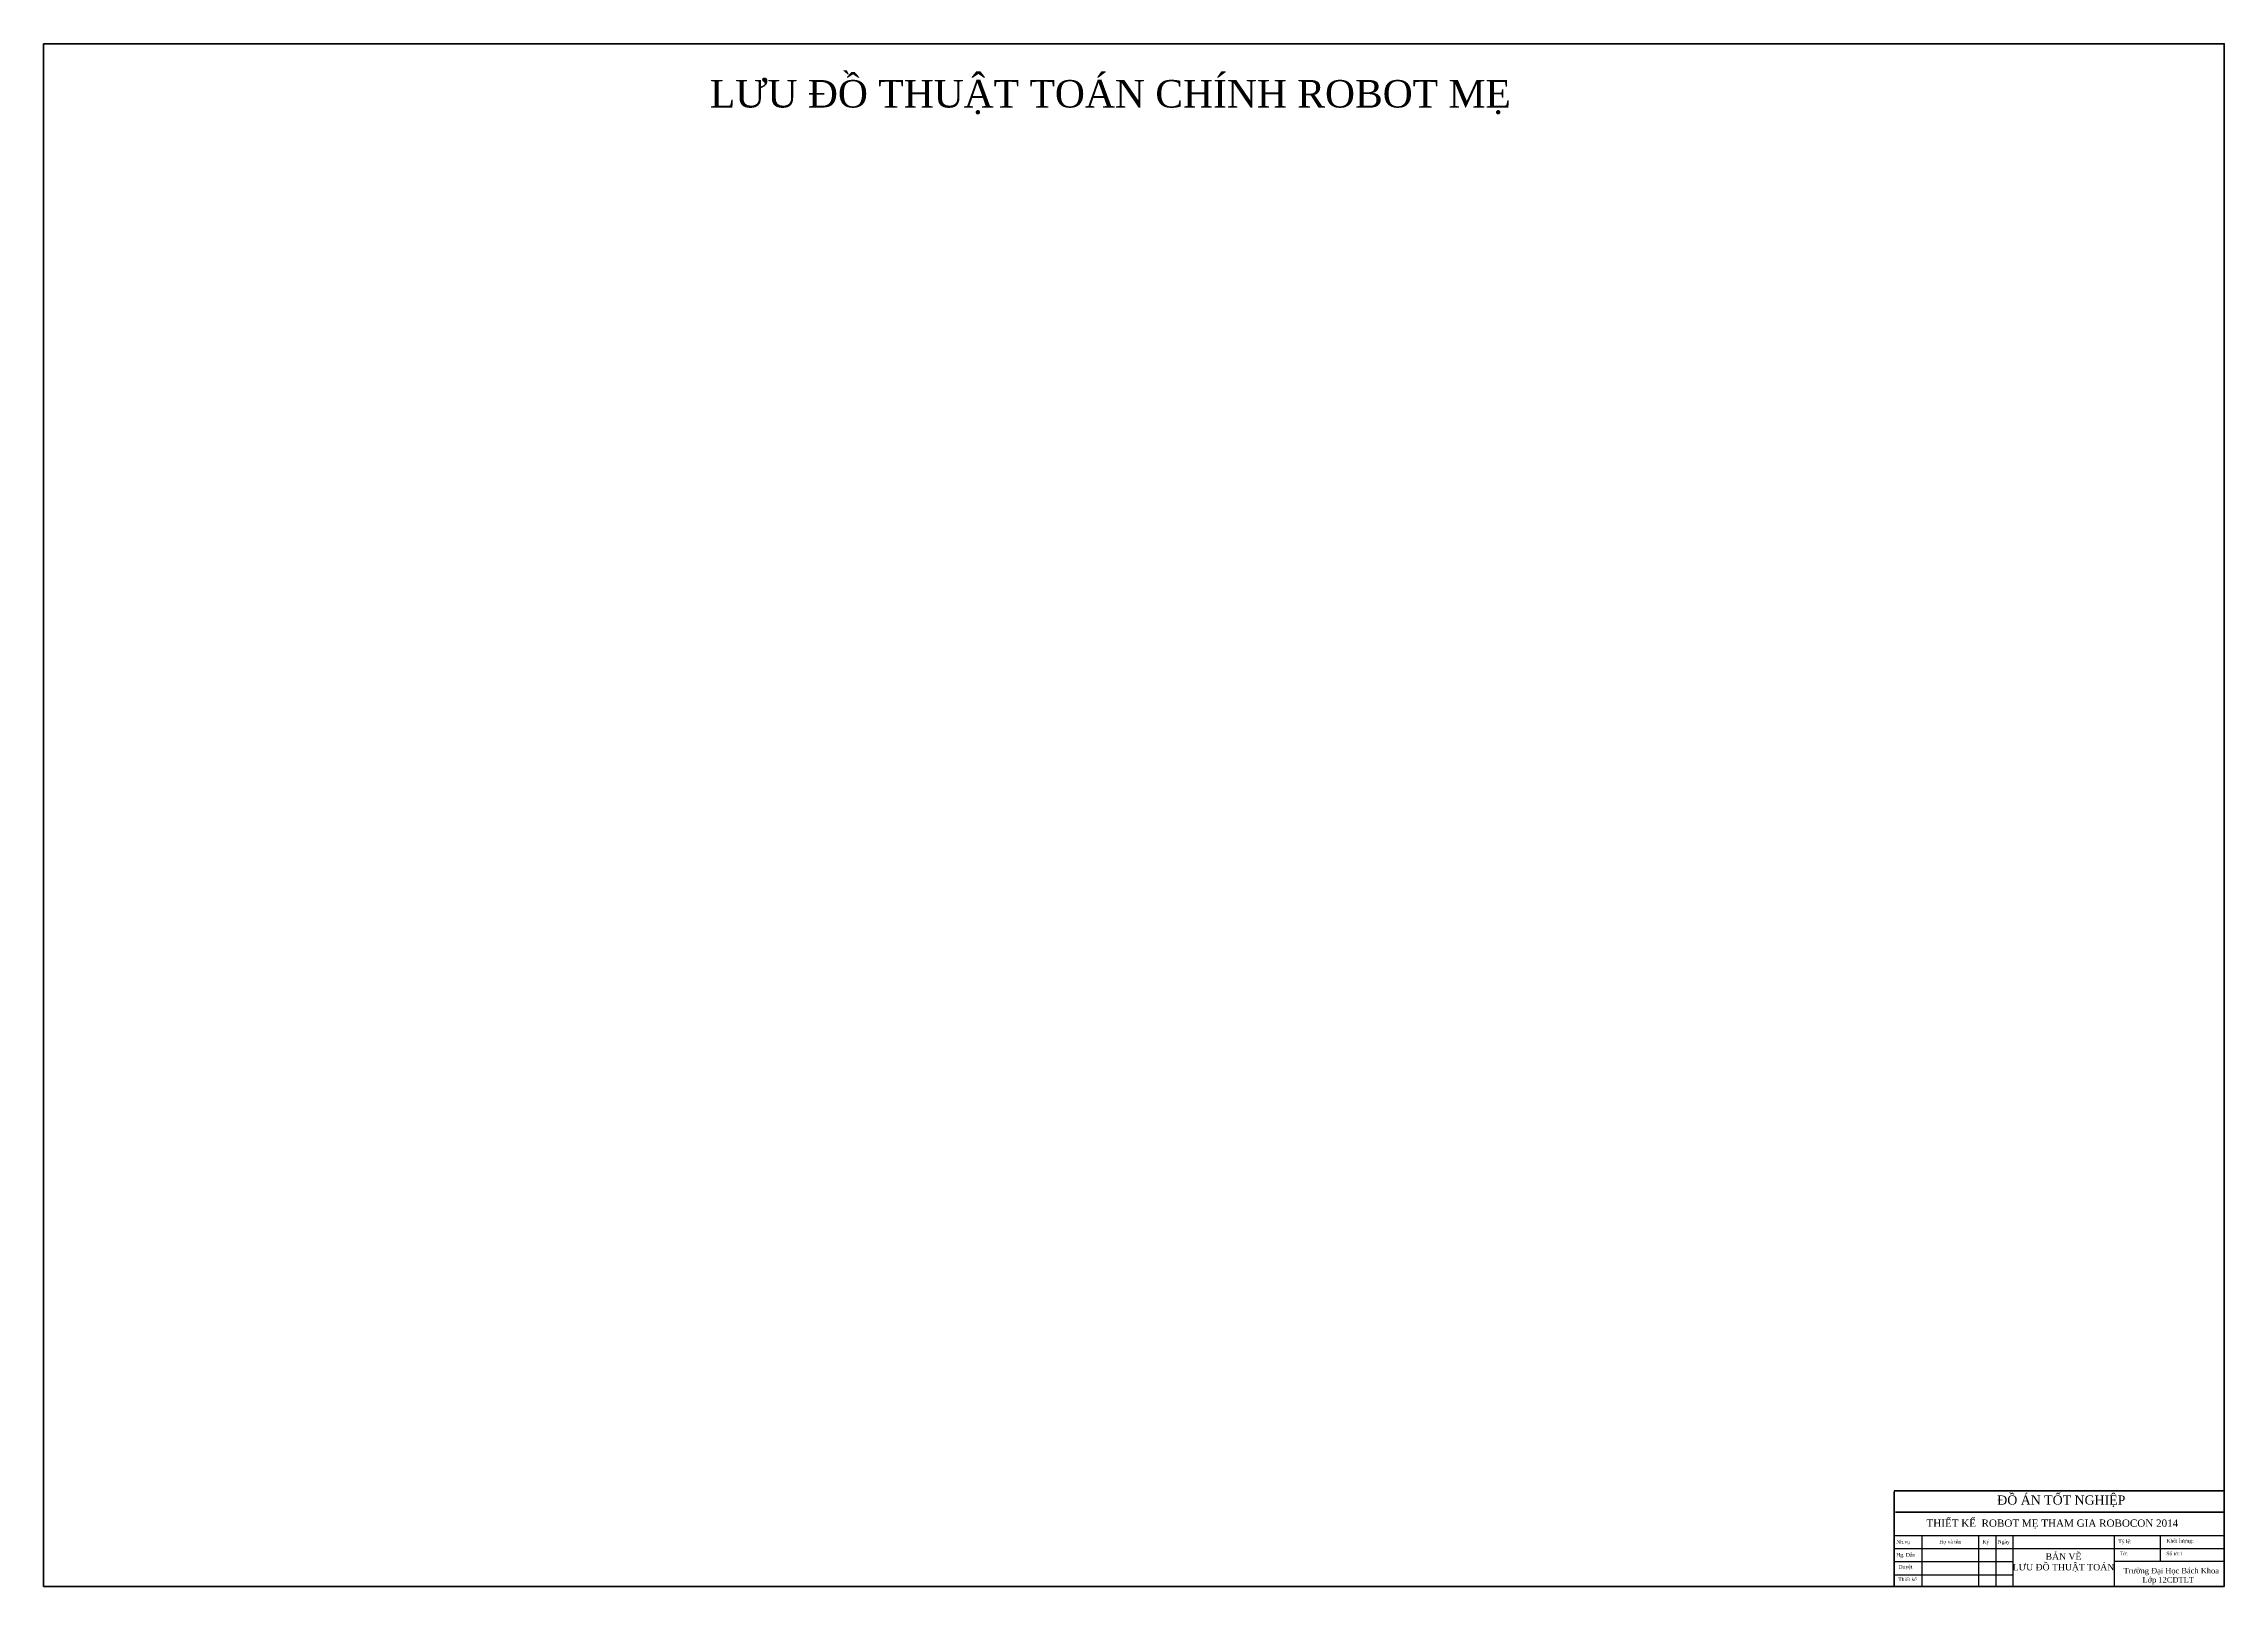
# Model space of a CAD drawing. Header units: inches. Extents: x 10 to 2893, y 8 to 851.
# Drawn here: x 1704 to 2893, y 8 to 849 of the extents above; entities that cross this region are included whole.
import ezdxf

# ---------------------------------------------------------------- set-up
doc = ezdxf.new("R2010")
doc.units = ezdxf.units.IN
doc.header["$MEASUREMENT"] = 0
doc.layers.add('DUONG BAO', color=80, linetype='Continuous')
doc.layers.add('net dam', color=7, linetype='Continuous', lineweight=35)
doc.styles.add('Manh', font='times_0.ttf')

msp = doc.modelspace()

# ---------------------------------------------------------------- linework, layer by layer
at = {"layer": 'DUONG BAO', "color": 7, "lineweight": 40}
for p, q in [((2712.8, 60.4), (2892.8, 60.4)), ((2712.8, 60), (2712.8, 22))]:
    msp.add_line(p, q, dxfattribs=at)
at = {"layer": 'DUONG BAO', "color": 7}
for p, q in [((2892.8, 60.5), (2892.8, 8.3)), ((2712.8, 36), (2892.8, 36)), ((2727.8, 36), (2727.8, 22)), ((2758.7, 36), (2758.7, 22)), ((2768.2, 36), (2768.2, 22)), ((2777.5, 36), (2777.5, 22)), ((2832.8, 36), (2832.8, 22)), ((2857.8, 36), (2857.8, 22)), ((2712.8, 29), (2777.5, 29)), ((2712.8, 29), (2777.5, 29)), ((2712.8, 29), (2892.8, 29)), ((2777.5, 29), (2777.5, 22)), ((2832.8, 29), (2832.8, 22)), ((2712.8, 21.9), (2777.5, 21.9)), ((2712.8, 14.7), (2777.5, 14.7)), ((2727.8, 22), (2727.8, 8.3)), ((2758.7, 22), (2758.7, 8.3)), ((2768.2, 22), (2768.2, 8.3)), ((2777.5, 22), (2777.5, 8.3)), ((2777.5, 19.1), (2777.5, 8.3)), ((2832.8, 22), (2832.8, 8.3)), ((2832.8, 22), (2892.8, 22)), ((2832.8, 19.1), (2832.8, 8.3)), ((2892.8, 8.3), (2712.8, 8.3))]:
    msp.add_line(p, q, dxfattribs=at)
at = {"layer": 'net dam'}
msp.add_line((2892.7, 48.8), (2713.5, 48.8), dxfattribs=at)
at = {"layer": 'net dam', "color": 7}
msp.add_line((2712.8, 22), (2712.8, 8.3), dxfattribs=at)
at = {"layer": 'net dam', "color": 7, "lineweight": 60}
msp.add_lwpolyline([(1703.8, 8.3), (1703.8, 849.3), (2892.8, 849.3), (2892.8, 8.3), (1703.8, 8.3)], close=True, dxfattribs=at)

# ---------------------------------------------------------------- texts
at = {"layer": 'DUONG BAO', "color": 7, "style": 'Manh'}
for s, insert, char_height, width, attachment_point in [('\\pt255;L{\\fTimes New Roman|b0|i0|c163|p18;Ư}U {\\fTimes New Roman|b0|i0|c238|p18;Đ}Ồ THUẬT TOÁN CHÍNH ROBOT MẸ', (2067.1, 829.5), 15, 646.221, 1), ('{\\fTimes New Roman|b0|i0|c238|p18;Đ}Ồ ÁN TỐT NGHIỆP', (2769, 57.9), 5, 135.43, 1), ('THIẾT KẾ  ROBOT MẸ THAM GIA ROBOCON 2014', (2730.4, 44.8), 4, 173.157, 1), ('Nh.vụ', (2713.9, 33.7), 2, 35.023, 1), ('Hg. Dẫn ', (2713.9, 26.5), 2, 35.023, 1), ('Họ và tên', (2737.4, 33.7), 2, 35.023, 1), ('Ký', (2760.9, 33.7), 2, 35.023, 1), ('Ngày', (2769.2, 33.7), 2, 35.023, 1), ('BẢN VẼ \\PL{\\fTimes New Roman|b0|i0|c163|p18;Ư}U {\\fTimes New Roman|b0|i0|c238|p18;Đ}Ồ THUẬT TOÁN', (2805.1, 26.4), 3.5, 56, 2), ('^ITỷ lệ:  ', (2827, 33.9), 2, 29.039, 1), ('Tờ:', (2835.8, 27.2), 2, 35.023, 1), ('Khối l{\\fTimes New Roman|b0|i0|c163|p18;ư}ợng:', (2861.2, 34.2), 2, 35.023, 1), ('Số tờ:1', (2861.2, 27.2), 2, 35.023, 1), ('Thiết kế', (2715, 13.2), 2, 35.023, 1), ('Duyệt', (2715.2, 20), 2, 35.023, 1), ('Tr{\\fTimes New Roman|b0|i0|c163|p18;ư}ờng {\\fTimes New Roman|b0|i0|c238|p18;Đ}ại Học Bách Khoa\\P         Lớp 12CDTLT', (2837.9, 18.4), 3, 250.195, 1)]:
    msp.add_mtext(s, dxfattribs=dict(at, insert=insert, char_height=char_height, width=width, attachment_point=attachment_point))

doc.saveas('drawing.dxf')
